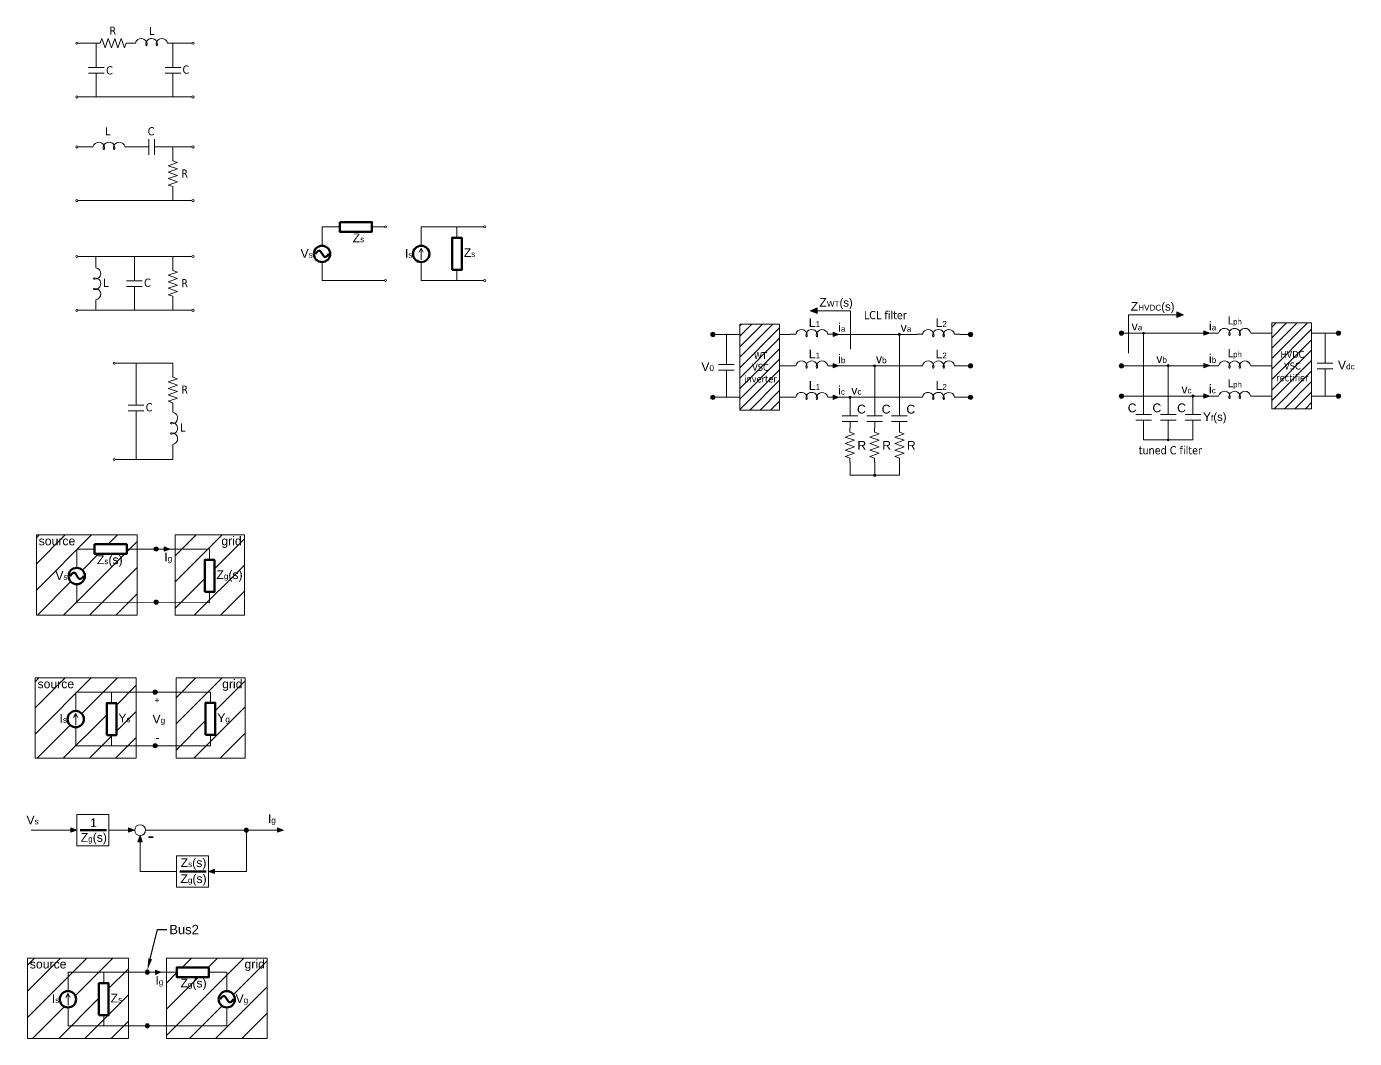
# Model space of a CAD drawing. Header units: millimetres. Extents: x 4328 to 5468, y 449 to 2965.
# Drawn here: x 4328 to 5468, y 449 to 1318 of the extents above; entities that cross this region are included whole.
import ezdxf
from ezdxf import colors
from ezdxf.entities.mleader import LeaderData, LeaderLine
from ezdxf.math import Vec2, Vec3

# ---------------------------------------------------------------- set-up
doc = ezdxf.new("R2010")
doc.units = ezdxf.units.MM
doc.layers.get('0').update_dxf_attribs({"lineweight": 18})
doc.styles.get("Standard").update_dxf_attribs({"font": 'arial.ttf'})
doc.styles.add('Tahoma', font='tahoma.ttf')

# ---------------------------------------------------------------- blocks, each defined once
blk = doc.blocks.new('cewka')
for p, q in [((3373.5, 1451.9), (3378, 1451.9)), ((3405.6, 1451.9), (3410.1, 1451.9))]:
    blk.add_line(p, q)
for centre, radius, start, end in [((3383, 1451), 5, 358.7609, 170.1938), ((3391.8, 1451), 5, 358.7609, 180), ((3400.7, 1451), 5, 9.8062, 180), ((3396.3, 1451), 0.575, 349.1583, 10.8417)]:
    blk.add_arc(centre, radius, start, end)
for centre in [(3387.4, 1451), (3396.3, 1451)]:
    blk.add_ellipse(centre, major_axis=(0, -1.2), ratio=0.473983, start_param=4.712389, end_param=7.853982)
blk = doc.blocks.new('kondensator')
for p, q in [((3389.4, 1425.8), (3389.4, 1412.4)), ((3394.3, 1425.8), (3394.3, 1412.4)), ((3373.5, 1419.1), (3378, 1419.1)), ((3378, 1419.1), (3389.4, 1419.1)), ((3394.3, 1419.1), (3405.7, 1419.1)), ((3405.7, 1419.1), (3410.1, 1419.1))]:
    blk.add_line(p, q)
blk = doc.blocks.new('rezystor')
for p, q in [((3379.7, 1430), (3383.2, 1440)), ((3383.2, 1440), (3386.6, 1430)), ((3386.6, 1430), (3390.1, 1440)), ((3390.1, 1440), (3393.6, 1430)), ((3393.6, 1430), (3397, 1440)), ((3397, 1440), (3400.5, 1430)), ((3400.5, 1430), (3404, 1440)), ((3404, 1440), (3405.7, 1435)), ((3373.5, 1435), (3378, 1435)), ((3378, 1435), (3379.7, 1430)), ((3405.7, 1435), (3410.1, 1435))]:
    blk.add_line(p, q)

msp = doc.modelspace()

# ---------------------------------------------------------------- hatches: boundary and pattern name
h = msp.add_hatch(color=256)
h.dxf.hatch_style = 1
h.paths.add_polyline_path([(5006.5, 1071.1), (5006.5, 1073.6), (5006.5, 1076.1), (5000.7, 1073.6)])
h = msp.add_hatch(color=256)
h.dxf.hatch_style = 1
h.paths.add_polyline_path([(5321.2, 1070.2), (5315.4, 1072.7), (5315.4, 1070.2), (5315.4, 1067.7)])
at = {"transparency": 33554534}
h = msp.add_hatch(dxfattribs=at)
h.set_pattern_fill('ANSI31', color=256, scale=2)
h.paths.add_polyline_path([(4974.3, 1062.1), (4940.1, 1062.1), (4940.1, 988.4), (4974.3, 988.4)])
h.paths.add_polyline_path([(4942.2, 1008.8), (4973.2, 1008.8), (4973.2, 1041.9), (4942.2, 1041.9)], flags=24)
h = msp.add_hatch(dxfattribs=at)
h.set_pattern_fill('ANSI31', color=256, scale=2)
h.paths.add_polyline_path([(5431.1, 1063.2), (5396.9, 1063.2), (5396.9, 989.5), (5431.1, 989.5)])
h.paths.add_polyline_path([(5399, 1009.6), (5429.6, 1009.6), (5429.6, 1043), (5399, 1043)], flags=24)
h = msp.add_hatch(color=256)
edge = h.paths.add_edge_path()
edge.add_arc((4917.1, 1053.3), 1.84, 0, 360)
h = msp.add_hatch(color=256)
h.dxf.hatch_style = 1
h.paths.add_polyline_path([(5020.2, 1055.2), (5020.2, 1053.3), (5020.2, 1051.5), (5025.2, 1053.3)])
h = msp.add_hatch(color=256)
edge = h.paths.add_edge_path()
edge.add_arc((5077.2, 1053.3), 0.921, 0, 360)
h = msp.add_hatch(color=256)
edge = h.paths.add_edge_path()
edge.add_arc((5138.3, 1053.3), 1.84, 0, 360)
h = msp.add_hatch(color=256)
edge = h.paths.add_edge_path()
edge.add_arc((5267.8, 1054.4), 1.84, 0, 360)
h = msp.add_hatch(color=256)
edge = h.paths.add_edge_path()
edge.add_arc((5286.8, 1054.4), 0.921, 0, 360)
h = msp.add_hatch(color=256)
h.dxf.hatch_style = 1
h.paths.add_polyline_path([(5338.7, 1056.3), (5338.7, 1054.4), (5338.7, 1052.6), (5343.7, 1054.4)])
h = msp.add_hatch(color=256)
edge = h.paths.add_edge_path()
edge.add_arc((5454.1, 1054.4), 1.84, 0, 360)
h = msp.add_hatch(color=256)
h.dxf.hatch_style = 1
h.paths.add_polyline_path([(5020.2, 1028.2), (5020.2, 1026.3), (5020.2, 1024.5), (5025.2, 1026.3)])
h = msp.add_hatch(color=256)
edge = h.paths.add_edge_path()
edge.add_arc((5056, 1026.3), 0.921, 0, 360)
h = msp.add_hatch(color=256)
edge = h.paths.add_edge_path()
edge.add_arc((5138.3, 1026.3), 1.84, 0, 360)
h = msp.add_hatch(color=256)
edge = h.paths.add_edge_path()
edge.add_arc((5267.8, 1026.3), 1.84, 0, 360)
h = msp.add_hatch(color=256)
edge = h.paths.add_edge_path()
edge.add_arc((5308, 1026.5), 0.921, 0, 360)
h = msp.add_hatch(color=256)
h.dxf.hatch_style = 1
h.paths.add_polyline_path([(5338.7, 1028.3), (5338.7, 1026.5), (5338.7, 1024.6), (5343.7, 1026.5)])
h = msp.add_hatch(color=256)
edge = h.paths.add_edge_path()
edge.add_arc((4917.1, 999.3), 1.84, 0, 360)
h = msp.add_hatch(color=256)
h.dxf.hatch_style = 1
h.paths.add_polyline_path([(5020.2, 1001.2), (5020.2, 999.3), (5020.2, 997.5), (5025.2, 999.3)])
h = msp.add_hatch(color=256)
edge = h.paths.add_edge_path()
edge.add_arc((5034.8, 999.3), 0.921, 0, 360)
h = msp.add_hatch(color=256)
edge = h.paths.add_edge_path()
edge.add_arc((5138.3, 999.3), 1.84, 0, 360)
h = msp.add_hatch(color=256)
edge = h.paths.add_edge_path()
edge.add_arc((5267.8, 1000.4), 1.84, 0, 360)
h = msp.add_hatch(color=256)
edge = h.paths.add_edge_path()
edge.add_arc((5329.2, 1000.4), 0.921, 0, 360)
h = msp.add_hatch(color=256)
h.dxf.hatch_style = 1
h.paths.add_polyline_path([(5338.7, 1002.3), (5338.7, 1000.4), (5338.7, 998.6), (5343.7, 1000.4)])
h = msp.add_hatch(color=256)
edge = h.paths.add_edge_path()
edge.add_arc((5454.1, 1000.4), 1.84, 0, 360)
h = msp.add_hatch(color=256)
edge = h.paths.add_edge_path()
edge.add_arc((5308, 962.8), 0.921, 0, 360)
h = msp.add_hatch(color=256)
edge = h.paths.add_edge_path()
edge.add_arc((5056, 932.4), 0.921, 0, 360)
h = msp.add_hatch(dxfattribs=at)
h.set_pattern_fill('ANSI31', color=256, scale=5)
h.paths.add_polyline_path([(4371, 838.9, -0.415316), (4363.9, 845.9, -0.415316), (4371, 852.9), (4371, 869.1), (4381.7, 869.1), (4386.2, 869.1), (4386.2, 873.2), (4413.8, 873.2), (4413.8, 869.1), (4418.3, 869.1), (4422.8, 869.1), (4422.8, 881.2), (4336.2, 881.2), (4336.2, 812.3), (4422.8, 812.3), (4422.8, 823.4), (4371, 823)])
h.paths.add_polyline_path([(4422.8, 869.1), (4418.3, 869.1), (4413.8, 869.1), (4413.8, 864.9), (4386.2, 864.9), (4386.2, 869.1), (4381.7, 869.1), (4371, 869.1), (4371, 852.9, -0.413112), (4377.9, 845.9, -0.413112), (4371, 838.9), (4371, 823), (4422.8, 823.4)], flags=17)
h.paths.add_polyline_path([(4350.6, 838.5), (4364.8, 838.5), (4364.8, 854), (4350.6, 854)], flags=24)
h.paths.add_polyline_path([(4336, 868.2), (4371.2, 868.2), (4371.2, 883.7), (4336, 883.7)], flags=9)
h.paths.add_polyline_path([(4386.8, 852.5), (4411.3, 852.5), (4411.3, 866.6), (4386.8, 866.6)], flags=24)
h = msp.add_hatch(dxfattribs=at)
h.set_pattern_fill('ANSI31', color=256, scale=5)
h.paths.add_polyline_path([(4514.8, 881.2), (4455.4, 881.2), (4455.4, 869.1), (4459.9, 869.1), (4464.4, 869.1), (4484.9, 869.1), (4484.9, 859.8), (4489.1, 859.8), (4489.1, 832.3), (4484.9, 832.3), (4484.9, 823), (4455.4, 823.3), (4455.4, 812.3), (4514.8, 812.3)])
h.paths.add_polyline_path([(4480.8, 859.8), (4484.9, 859.8), (4484.9, 869.1), (4464.4, 869.1), (4459.9, 869.1), (4455.4, 869.1), (4455.4, 823.3), (4484.9, 823), (4484.9, 832.3), (4480.8, 832.3)], flags=17)
h.paths.add_polyline_path([(4489.4, 839.8), (4514.3, 839.8), (4514.3, 853.9), (4489.4, 853.9)], flags=24)
h.paths.add_polyline_path([(4493.9, 868.2), (4515.1, 868.2), (4515.1, 883.7), (4493.9, 883.7)], flags=9)
h = msp.add_hatch(color=256)
edge = h.paths.add_edge_path()
edge.add_arc((4439.1, 869.1), 1.84, 0, 360)
h = msp.add_hatch(color=256)
h.dxf.hatch_style = 1
h.paths.add_polyline_path([(4451.1, 869.1), (4445.8, 870.9), (4445.8, 869.1), (4445.8, 867.2)])
h = msp.add_hatch(color=256)
edge = h.paths.add_edge_path()
edge.add_arc((4439.1, 823.5), 1.84, 0, 360)
h = msp.add_hatch(dxfattribs=at)
h.set_pattern_fill('ANSI31', color=256, scale=5)
h.set_pattern_definition([(45, (-0.965, -33.736), (-11.22532, 11.22532), [])])
h.paths.add_polyline_path([(4370, 746.3), (4421.9, 746.3), (4421.9, 758.5), (4335.2, 758.5), (4335.2, 689.5), (4421.9, 689.5), (4421.9, 700.3), (4370, 700.3), (4370, 716.1, -0.415316), (4363, 723.1, -0.415316), (4370, 730.1)])
h.paths.add_polyline_path([(4396.6, 736.9), (4400.7, 736.9), (4400.7, 746.3), (4370, 746.3), (4370, 730.1, -0.413112), (4377, 723.1, -0.413112), (4370, 716.1), (4370, 700.3), (4400.7, 700.3), (4400.7, 709.4), (4396.6, 709.4)], flags=17)
h.paths.add_polyline_path([(4421.9, 746.3), (4400.7, 746.3), (4400.7, 736.9), (4404.9, 736.9), (4404.9, 709.4), (4400.7, 709.4), (4400.7, 700.3), (4421.9, 700.3)], flags=17)
h.paths.add_polyline_path([(4481.5, 737.1), (4485.6, 737.1), (4485.6, 746.3), (4465.2, 746.3), (4460.6, 746.3), (4456.1, 746.3), (4456.1, 700.3), (4485.6, 700.3), (4485.6, 709.5), (4481.5, 709.5)], flags=17)
h.paths.add_polyline_path([(4515.6, 758.5), (4456.1, 758.5), (4456.1, 746.3), (4460.6, 746.3), (4465.2, 746.3), (4485.6, 746.3), (4485.6, 737.1), (4489.8, 737.1), (4489.8, 709.5), (4485.6, 709.5), (4485.6, 700.3), (4456.1, 700.3), (4456.1, 689.5), (4515.6, 689.5)])
h.paths.add_polyline_path([(4335, 745.5), (4370.2, 745.5), (4370.2, 760.9), (4335, 760.9)], flags=9)
h.paths.add_polyline_path([(4353.3, 715.8), (4363.4, 715.8), (4363.4, 731.2), (4353.3, 731.2)], flags=24)
h.paths.add_polyline_path([(4405.4, 717), (4418.2, 717), (4418.2, 731.1), (4405.4, 731.1)], flags=24)
h.paths.add_polyline_path([(4490.3, 717.1), (4503.5, 717.1), (4503.5, 731.2), (4490.3, 731.2)], flags=24)
h.paths.add_polyline_path([(4494.6, 745.5), (4515.9, 745.5), (4515.9, 760.9), (4494.6, 760.9)], flags=9)
h = msp.add_hatch(color=256)
edge = h.paths.add_edge_path()
edge.add_arc((4438.1, 746.3), 1.84, 0, 360)
h = msp.add_hatch(color=256)
edge = h.paths.add_edge_path()
edge.add_arc((4438.1, 700.3), 1.84, 0, 360)
h = msp.add_hatch(color=256)
h.dxf.hatch_style = 1
h.paths.add_polyline_path([(4371, 627.8), (4365.7, 629.7), (4365.7, 627.8), (4365.7, 626)])
h = msp.add_hatch(color=256)
h.dxf.hatch_style = 1
h.paths.add_polyline_path([(4420.6, 627.8), (4415.3, 629.7), (4415.3, 627.8), (4415.3, 626)])
h = msp.add_hatch(color=256)
edge = h.paths.add_edge_path()
edge.add_arc((4516.5, 627.8), 1.84, 0, 360)
h = msp.add_hatch(color=256)
h.dxf.hatch_style = 1
h.paths.add_polyline_path([(4548.4, 627.8), (4543.1, 629.7), (4543.1, 627.8), (4543.1, 626)])
h = msp.add_hatch(color=256)
h.dxf.hatch_style = 1
h.paths.add_polyline_path([(4425.3, 623.2), (4423.4, 617.9), (4425.3, 617.9), (4427.1, 617.9)])
h = msp.add_hatch(color=256)
h.dxf.hatch_style = 1
h.paths.add_polyline_path([(4483.9, 592.4), (4489.2, 590.6), (4489.2, 592.4), (4489.2, 594.3)])
h = msp.add_hatch(dxfattribs=at)
h.set_pattern_fill('ANSI31', color=256, scale=5)
h.paths.add_polyline_path([(4363.4, 505.8), (4415.2, 505.8), (4415.2, 518), (4328.6, 518), (4328.6, 449), (4415.2, 449), (4415.2, 459.8), (4363.4, 459.8), (4363.4, 475.6, -0.415316), (4356.3, 482.6, -0.415316), (4363.4, 489.6)])
h.paths.add_polyline_path([(4389.9, 496.4), (4394.1, 496.4), (4394.1, 505.8), (4363.4, 505.8), (4363.4, 489.6, -0.413112), (4370.3, 482.6, -0.413112), (4363.4, 475.6), (4363.4, 459.8), (4394.1, 459.8), (4394.1, 468.9), (4389.9, 468.9)], flags=17)
h.paths.add_polyline_path([(4415.2, 505.8), (4394.1, 505.8), (4394.1, 496.4), (4398.2, 496.4), (4398.2, 468.9), (4394.1, 468.9), (4394.1, 459.8), (4415.2, 459.8)], flags=17)
h.paths.add_polyline_path([(4499.7, 489.6), (4499.7, 505.8), (4488.9, 505.8), (4484.4, 505.8), (4484.4, 501.7), (4456.8, 501.7), (4456.8, 505.8), (4452.3, 505.8), (4447.8, 505.8), (4447.8, 459.8), (4499.7, 459.8), (4499.7, 475.6, -0.413112), (4492.7, 482.6, -0.413112)], flags=17)
h.paths.add_polyline_path([(4534.4, 518), (4447.8, 518), (4447.8, 505.8), (4452.3, 505.8), (4456.8, 505.8), (4456.8, 510), (4484.4, 510), (4484.4, 505.8), (4488.9, 505.8), (4499.7, 505.8), (4499.7, 489.6, -0.415316), (4506.7, 482.6, -0.415316), (4499.7, 475.6), (4499.7, 459.8), (4447.8, 459.8), (4447.8, 449), (4534.4, 449)])
h.paths.add_polyline_path([(4328.4, 505), (4363.6, 505), (4363.6, 520.4), (4328.4, 520.4)], flags=9)
h.paths.add_polyline_path([(4346.6, 475.3), (4356.8, 475.3), (4356.8, 490.7), (4346.6, 490.7)], flags=24)
h.paths.add_polyline_path([(4398.5, 476.5), (4410.8, 476.5), (4410.8, 490.6), (4398.5, 490.6)], flags=24)
h.paths.add_polyline_path([(4459.1, 489.3), (4484, 489.3), (4484, 503.4), (4459.1, 503.4)], flags=24)
h.paths.add_polyline_path([(4505.9, 475.3), (4520.5, 475.3), (4520.5, 490.7), (4505.9, 490.7)], flags=24)
h.paths.add_polyline_path([(4513.8, 505), (4535.1, 505), (4535.1, 520.4), (4513.8, 520.4)], flags=9)
h = msp.add_hatch(color=256)
edge = h.paths.add_edge_path()
edge.add_arc((4431.5, 505.8), 1.84, 0, 360)
h = msp.add_hatch(color=256)
h.dxf.hatch_style = 1
h.paths.add_polyline_path([(4443.5, 505.8), (4438.2, 507.7), (4438.2, 505.8), (4438.2, 504)])
h = msp.add_hatch(color=256)
edge = h.paths.add_edge_path()
edge.add_arc((4431.5, 459.8), 1.84, 0, 360)

# ---------------------------------------------------------------- linework, layer by layer
for p, q in [((4387.5, 1303.2), (4371.8, 1303.2)), ((4387.5, 1298.2), (4387.5, 1303.2)), ((4453.4, 1303.2), (4469.8, 1303.2)), ((4453.4, 1298.2), (4453.4, 1303.2)), ((4371.8, 1257.1), (4453.4, 1257.1)), ((4387.5, 1261.6), (4387.5, 1257.1)), ((4453.4, 1261.6), (4453.4, 1257.1)), ((4453.4, 1257.1), (4469.8, 1257.1)), ((4380.2, 1214.2), (4371.8, 1214.2)), ((4453.4, 1205.8), (4453.4, 1214.2)), ((4453.4, 1214.2), (4469.8, 1214.2)), ((4453.4, 1168.1), (4453.4, 1176.5)), ((4371.8, 1168.1), (4453.4, 1168.1)), ((4453.4, 1168.1), (4469.8, 1168.1)), ((4581.5, 1145.6), (4592.2, 1145.6)), ((4581.5, 1129.4), (4581.5, 1145.6)), ((4592.2, 1145.6), (4596.7, 1145.6)), ((4624.3, 1145.6), (4635.1, 1145.6)), ((4666.6, 1145.6), (4720.2, 1145.6)), ((4666.6, 1129.4), (4666.6, 1145.6)), ((4697.3, 1136.2), (4697.3, 1145.6)), ((4371.8, 1120.1), (4469.8, 1120.1)), ((4387.4, 1115.1), (4387.4, 1120.1)), ((4420.4, 1115.3), (4420.4, 1120.1)), ((4453.4, 1111.7), (4453.4, 1120.1)), ((4666.6, 1127.3), (4664.8, 1123.9)), ((4666.6, 1127.3), (4666.6, 1117.3)), ((4666.6, 1127.3), (4668.4, 1123.9)), ((4581.5, 1099.5), (4581.5, 1115.4)), ((4666.6, 1099.5), (4666.6, 1115.4)), ((4697.3, 1099.5), (4697.3, 1108.6)), ((4581.5, 1099.5), (4635.1, 1099.5)), ((4666.6, 1099.5), (4720.2, 1099.5)), ((4371.8, 1074), (4469.8, 1074)), ((4387.4, 1078.5), (4387.4, 1074)), ((4420.4, 1078.7), (4420.4, 1074)), ((4453.4, 1074), (4453.4, 1082.4)), ((5000.7, 1073.6), (5006.5, 1076.1)), ((5000.7, 1073.6), (5006.5, 1071.1)), ((5006.5, 1076.1), (5006.5, 1073.6)), ((5035.2, 1073.6), (5006.5, 1073.6)), ((5006.5, 1071.1), (5006.5, 1073.6)), ((5035.2, 1040.5), (5035.2, 1073.6)), ((5321.2, 1070.2), (5315.4, 1072.7)), ((5315.4, 1072.7), (5315.4, 1070.2)), ((5273.8, 1037.1), (5273.8, 1070.2)), ((5273.8, 1070.2), (5315.4, 1070.2)), ((5321.2, 1070.2), (5315.4, 1067.7)), ((5315.4, 1067.7), (5315.4, 1070.2)), ((4928.6, 1053.3), (4917.1, 1053.3)), ((4940.1, 1053.3), (4928.6, 1053.3)), ((4928.6, 1043.4), (4928.6, 1053.3)), ((4974.3, 1053.3), (4983.6, 1053.3)), ((5020.2, 1053.3), (5020.2, 1055.2)), ((5020.2, 1055.2), (5025.2, 1053.3)), ((5020.2, 1053.3), (5020.2, 1051.5)), ((5020.2, 1051.5), (5025.2, 1053.3)), ((5025.2, 1053.3), (5092.4, 1053.3)), ((5077.2, 1053.3), (5077.2, 983.5)), ((5129, 1053.3), (5138.3, 1053.3)), ((5267.8, 1054.4), (5346.7, 1054.4)), ((5286.8, 1054.4), (5286.8, 984.5)), ((5338.7, 1054.4), (5338.7, 1056.3)), ((5338.7, 1056.3), (5343.7, 1054.4)), ((5338.7, 1054.4), (5338.7, 1052.6)), ((5338.7, 1052.6), (5343.7, 1054.4)), ((5383.3, 1054.4), (5396.9, 1054.4)), ((5442.6, 1054.4), (5431.1, 1054.4)), ((5442.6, 1044.5), (5442.6, 1054.4)), ((5442.6, 1054.4), (5454.1, 1054.4)), ((4403.9, 1028.6), (4453.4, 1028.6)), ((4421.8, 1008.5), (4421.8, 1028.6)), ((4453.4, 1020.2), (4453.4, 1028.6)), ((4974.3, 1026.3), (4983.6, 1026.3)), ((5020.2, 1026.3), (5020.2, 1028.2)), ((5020.2, 1028.2), (5025.2, 1026.3)), ((5020.2, 1026.3), (5020.2, 1024.5)), ((5020.2, 1024.5), (5025.2, 1026.3)), ((5025.2, 1026.3), (5092.4, 1026.3)), ((5056, 1026.3), (5056, 983.5)), ((5129, 1026.3), (5138.3, 1026.3)), ((5267.8, 1026.3), (5346.7, 1026.3)), ((5308, 1027.4), (5308, 984.5)), ((5338.7, 1026.5), (5338.7, 1028.3)), ((5338.7, 1028.3), (5343.7, 1026.5)), ((5338.7, 1026.5), (5338.7, 1024.6)), ((5338.7, 1024.6), (5343.7, 1026.5)), ((5383.3, 1026.3), (5396.9, 1026.3)), ((4928.6, 1006.8), (4928.6, 999.3)), ((5442.6, 1007.9), (5442.6, 1000.4)), ((4928.6, 999.3), (4917.1, 999.3)), ((4940.1, 999.3), (4928.6, 999.3)), ((4974.3, 999.3), (4983.6, 999.3)), ((5020.2, 999.3), (5020.2, 1001.2)), ((5020.2, 1001.2), (5025.2, 999.3)), ((5020.2, 999.3), (5020.2, 997.5)), ((5020.2, 997.5), (5025.2, 999.3)), ((5025.2, 999.3), (5092.4, 999.3)), ((5034.8, 999.3), (5034.8, 994.9)), ((5034.8, 994.9), (5034.8, 983.5)), ((5129, 999.3), (5138.3, 999.3)), ((5267.8, 1000.4), (5346.7, 1000.4)), ((5329.2, 1000.4), (5329.2, 996)), ((5329.2, 996), (5329.2, 984.5)), ((5338.7, 1000.4), (5338.7, 1002.3)), ((5338.7, 1002.3), (5343.7, 1000.4)), ((5338.7, 1000.4), (5338.7, 998.6)), ((5338.7, 998.6), (5343.7, 1000.4)), ((5383.3, 1000.4), (5396.9, 1000.4)), ((5442.6, 1000.4), (5431.1, 1000.4)), ((5442.6, 1000.4), (5454.1, 1000.4)), ((5041.4, 983.5), (5028.1, 983.5)), ((5062.7, 983.5), (5049.3, 983.5)), ((5083.9, 983.5), (5070.5, 983.5)), ((5280.1, 984.5), (5293.5, 984.5)), ((5301.3, 984.5), (5314.7, 984.5)), ((5322.5, 984.5), (5335.9, 984.5)), ((4421.8, 971.8), (4421.8, 945.9)), ((5041.4, 978.6), (5028.1, 978.6)), ((5034.8, 978.6), (5034.8, 972.9)), ((5062.7, 978.6), (5049.3, 978.6)), ((5056, 978.6), (5056, 972.9)), ((5083.9, 978.6), (5070.5, 978.6)), ((5077.2, 978.6), (5077.2, 972.9)), ((5280.1, 979.7), (5293.5, 979.7)), ((5286.8, 979.7), (5286.8, 974)), ((5286.8, 962.8), (5286.8, 974)), ((5301.3, 979.7), (5314.7, 979.7)), ((5308, 979.7), (5308, 974)), ((5308, 974), (5308, 962.8)), ((5322.5, 979.7), (5335.9, 979.7)), ((5329.2, 979.7), (5329.2, 974)), ((5329.2, 974), (5329.2, 962.8)), ((5329.2, 962.8), (5286.8, 962.8)), ((4453.4, 945.9), (4453.4, 954.3)), ((4403.9, 945.9), (4453.4, 945.9)), ((5034.8, 943.6), (5034.8, 932.4)), ((5056, 943.6), (5056, 932.4)), ((5077.2, 932.4), (5077.2, 943.6)), ((5034.8, 932.4), (5077.2, 932.4)), ((4371, 869.1), (4381.7, 869.1)), ((4371, 852.9), (4371, 869.1)), ((4381.7, 869.1), (4386.2, 869.1)), ((4413.8, 869.1), (4418.3, 869.1)), ((4418.3, 869.1), (4439.1, 869.1)), ((4459.9, 869.1), (4439.1, 869.1)), ((4451.1, 869.1), (4445.8, 870.9)), ((4445.8, 870.9), (4445.8, 869.1)), ((4451.1, 869.1), (4445.8, 867.2)), ((4445.8, 867.2), (4445.8, 869.1)), ((4464.4, 869.1), (4459.9, 869.1)), ((4484.9, 869.1), (4464.4, 869.1)), ((4484.9, 859.8), (4484.9, 869.1)), ((4371, 823), (4371, 838.9)), ((4484.9, 823), (4484.9, 832.3)), ((4371, 823), (4439.1, 823.5)), ((4484.9, 823), (4439.1, 823.5)), ((4370, 746.3), (4423.6, 746.3)), ((4370, 730.1), (4370, 746.3)), ((4400.7, 736.9), (4400.7, 746.3)), ((4419, 746.3), (4439.8, 746.3)), ((4460.6, 746.3), (4439.8, 746.3)), ((4465.2, 746.3), (4460.6, 746.3)), ((4485.6, 746.3), (4465.2, 746.3)), ((4485.6, 737.1), (4485.6, 746.3)), ((4370, 728), (4368.2, 724.6)), ((4370, 728), (4370, 718)), ((4370, 728), (4371.8, 724.6)), ((4370, 700.3), (4370, 716.1)), ((4400.7, 700.3), (4400.7, 709.4)), ((4485.6, 700.3), (4485.6, 709.5)), ((4370, 700.3), (4485.6, 700.3)), ((4331.8, 627.8), (4365.7, 627.8)), ((4371, 627.8), (4365.7, 629.7)), ((4365.7, 629.7), (4365.7, 627.8)), ((4371, 627.8), (4365.7, 626)), ((4365.7, 626), (4365.7, 627.8)), ((4398.3, 627.8), (4415.3, 627.8)), ((4420.6, 627.8), (4415.3, 629.7)), ((4415.3, 629.7), (4415.3, 627.8)), ((4420.6, 627.8), (4415.3, 626)), ((4415.3, 626), (4415.3, 627.8)), ((4430, 627.8), (4543.1, 627.8)), ((4516.5, 627.8), (4516.5, 592.4)), ((4548.4, 627.8), (4543.1, 629.7)), ((4543.1, 629.7), (4543.1, 627.8)), ((4548.4, 627.8), (4543.1, 626)), ((4543.1, 626), (4543.1, 627.8)), ((4425.3, 623.2), (4423.4, 617.9)), ((4423.4, 617.9), (4425.3, 617.9)), ((4425.3, 623.2), (4427.1, 617.9)), ((4425.3, 592.4), (4425.3, 617.9)), ((4427.1, 617.9), (4425.3, 617.9)), ((4483.9, 592.4), (4489.2, 594.3)), ((4489.2, 594.3), (4489.2, 592.4)), ((4425.3, 592.4), (4456.6, 592.4)), ((4483.9, 592.4), (4489.2, 590.6)), ((4516.5, 592.4), (4489.2, 592.4)), ((4489.2, 590.6), (4489.2, 592.4)), ((4363.4, 505.8), (4416.9, 505.8)), ((4363.4, 489.6), (4363.4, 505.8)), ((4394.1, 496.4), (4394.1, 505.8)), ((4412.4, 505.8), (4433.2, 505.8)), ((4452.3, 505.8), (4431.5, 505.8)), ((4443.5, 505.8), (4438.2, 507.7)), ((4443.5, 505.8), (4438.2, 504)), ((4456.8, 505.8), (4452.3, 505.8)), ((4488.9, 505.8), (4484.4, 505.8)), ((4499.7, 505.8), (4488.9, 505.8)), ((4499.7, 489.6), (4499.7, 505.8)), ((4363.4, 487.5), (4361.5, 484.1)), ((4363.4, 487.5), (4363.4, 477.5)), ((4363.4, 487.5), (4365.2, 484.1)), ((4363.4, 459.8), (4363.4, 475.6)), ((4394.1, 459.8), (4394.1, 468.9)), ((4499.7, 459.8), (4499.7, 475.6)), ((4363.4, 459.8), (4499.7, 459.8))]:
    msp.add_line(p, q)
at = {"lineweight": 100}
for p, q in [((4373.7, 627.8), (4396.5, 627.8)), ((4459.3, 592.4), (4482.1, 592.4))]:
    msp.add_line(p, q, dxfattribs=at)
at = {"lineweight": 50}
for points in [[(4596.7, 1149.7), (4624.3, 1149.7), (4624.3, 1141.4), (4596.7, 1141.4)], [(4693.2, 1108.6), (4693.2, 1136.2), (4701.5, 1136.2), (4701.5, 1108.6)], [(4386.2, 873.2), (4413.8, 873.2), (4413.8, 864.9), (4386.2, 864.9)], [(4480.8, 832.3), (4480.8, 859.8), (4489.1, 859.8), (4489.1, 832.3)], [(4396.6, 709.4), (4396.6, 736.9), (4404.9, 736.9), (4404.9, 709.4)], [(4481.5, 709.5), (4481.5, 737.1), (4489.8, 737.1), (4489.8, 709.5)], [(4484.4, 510), (4456.8, 510), (4456.8, 501.7), (4484.4, 501.7)], [(4389.9, 468.9), (4389.9, 496.4), (4398.2, 496.4), (4398.2, 468.9)]]:
    msp.add_lwpolyline(points, close=True, dxfattribs=at)
for points in [[(4974.3, 1062.1), (4940.1, 1062.1), (4940.1, 988.4), (4974.3, 988.4)], [(5431.1, 1063.2), (5396.9, 1063.2), (5396.9, 989.5), (5431.1, 989.5)], [(4336.2, 881.2), (4422.8, 881.2), (4422.8, 812.3), (4336.2, 812.3)], [(4514.8, 881.2), (4455.4, 881.2), (4455.4, 812.3), (4514.8, 812.3)], [(4335.2, 758.5), (4421.9, 758.5), (4421.9, 689.5), (4335.2, 689.5)], [(4515.6, 758.5), (4456.1, 758.5), (4456.1, 689.5), (4515.6, 689.5)], [(4371, 641.3), (4398.3, 641.3), (4398.3, 614.4), (4371, 614.4)], [(4456.6, 605.9), (4483.9, 605.9), (4483.9, 579), (4456.6, 579)], [(4328.6, 518), (4415.2, 518), (4415.2, 449), (4328.6, 449)], [(4534.4, 518), (4447.8, 518), (4447.8, 449), (4534.4, 449)]]:
    msp.add_lwpolyline(points, close=True)
for centre, radius in [((4370.9, 1303.2), 0.921), ((4470.7, 1303.2), 0.921), ((4370.9, 1257.1), 0.921), ((4470.7, 1257.1), 0.921), ((4370.9, 1214.2), 0.921), ((4470.7, 1214.2), 0.921), ((4370.9, 1168.1), 0.921), ((4470.7, 1168.1), 0.921), ((4636, 1145.6), 0.921), ((4721.1, 1145.6), 0.921), ((4370.9, 1120.1), 0.921), ((4470.7, 1120.1), 0.921), ((4636, 1099.5), 0.921), ((4721.1, 1099.5), 0.921), ((4370.9, 1074), 0.921), ((4470.7, 1074), 0.921), ((4917.1, 1053.3), 1.84), ((5077.2, 1053.3), 0.921), ((5138.3, 1053.3), 1.84), ((5267.8, 1054.4), 1.84), ((5286.8, 1054.4), 0.921), ((5454.1, 1054.4), 1.84), ((4403, 1028.6), 0.921), ((5056, 1026.3), 0.921), ((5138.3, 1026.3), 1.84), ((5267.8, 1026.3), 1.84), ((5308, 1026.5), 0.921), ((4917.1, 999.3), 1.84), ((5034.8, 999.3), 0.921), ((5138.3, 999.3), 1.84), ((5267.8, 1000.4), 1.84), ((5329.2, 1000.4), 0.921), ((5454.1, 1000.4), 1.84), ((5308, 962.8), 0.921), ((4403, 945.9), 0.921), ((5056, 932.4), 0.921), ((4439.1, 869.1), 1.84), ((4439.1, 823.5), 1.84), ((4438.1, 746.3), 1.84), ((4438.1, 700.3), 1.84), ((4425.3, 627.8), 4.67), ((4516.5, 627.8), 1.84), ((4431.5, 505.8), 1.84), ((4431.5, 459.8), 1.84)]:
    msp.add_circle(centre, radius)
for centre in [(4581.5, 1122.4), (4666.6, 1122.4), (4370.9, 845.9), (4370, 723.1), (4363.3, 482.6), (4499.7, 482.6)]:
    msp.add_circle(centre, 7.01, dxfattribs=at)
for points in [[(4575.9, 1122.4), (4578.9, 1127.3), (4581.5, 1122.4), (4584.3, 1117.9), (4587.3, 1122.4)], [(4365.3, 845.9), (4368.4, 850.8), (4371, 845.9), (4373.7, 841.4), (4376.8, 845.9)], [(4494, 482.6), (4497.1, 487.6), (4499.7, 482.6), (4502.5, 478.1), (4505.5, 482.6)]]:
    msp.add_open_spline(points, degree=3, dxfattribs=at)

# ---------------------------------------------------------------- block references
at = {"xscale": -0.8000000000000002, "yscale": 0.8000000000000002, "zscale": 0.8000000000000002}
for p, rotation in [((1688.7, 2451.2), 180), ((3305.4, -1522.3), 270), ((3305.4, -1616.4), 270), ((3305.4, -1707.9), 270), ((3886.7, -1755.2), 270), ((3907.9, -1755.2), 270), ((3929.2, -1755.2), 270)]:
    msp.add_blockref('rezystor', p, dxfattribs=dict(at, rotation=rotation))
for name, p in [('cewka', (1043.3, -148.7)), ('kondensator', (1043.3, -204.9)), ('cewka', (1006.7, -237.7)), ('cewka', (1610.1, -398.5)), ('cewka', (1718.9, -398.5)), ('cewka', (1973.2, -397.5)), ('cewka', (1610.1, -425.5)), ('cewka', (1718.9, -425.5)), ('cewka', (1973.2, -425.5)), ('cewka', (1610.1, -452.5)), ('cewka', (1718.9, -452.5)), ('cewka', (1973.2, -451.5))]:
    msp.add_blockref(name, p)
at = {"rotation": 270}
for name, p in [('kondensator', (2968.5, 4671.8)), ('kondensator', (3034.4, 4671.8)), ('cewka', (2935.5, 4488.6)), ('kondensator', (3001.3, 4488.8)), ('kondensator', (3509.5, 4416.9)), ('kondensator', (4023.6, 4418)), ('kondensator', (3002.7, 4382)), ('cewka', (3001.5, 4364.5))]:
    msp.add_blockref(name, p, dxfattribs=at)

# ---------------------------------------------------------------- texts
at = {"attachment_point": 5, "style": 'Tahoma'}
for s, width, heights, insert, char_height in [('R', 94.212, [0], (4401.8, 1314), 7), ('L', 94.212, [0], (4435.3, 1313.7), 7), ('C', 94.212, [0], (4399, 1279.9), 7), ('C', 94.212, [0], (4464.6, 1280.5), 7), ('C', 94.212, [0], (4434.7, 1227.6), 7), ('L', 94.212, [0], (4397.5, 1227.6), 7), ('R', 94.212, [0], (4463.5, 1191.4), 7), ('L', 94.212, [0], (4395.9, 1097.6), 7), ('C', 94.212, [1.21], (4431.6, 1097.6), 7), ('R', 94.212, [0], (4463.5, 1097.3), 7), ('LCL filter', 94.212, [0], (5065.1, 1069.8), 7), ('L{\\H0.71429x;ph}', 94.212, [0], (5365.2, 1064.6), 7), ('WT\\PVSC\\Pinverter', 19.869, [0], (4957.9, 1025), 6), ('L{\\H0.71429x;ph}', 94.212, [0], (5365.2, 1036.5), 7), ('HVDC\\PVSC\\Prectifier', 19.869, [0], (5414.6, 1026.1), 6), ('L{\\H0.71429x;ph}', 94.212, [0], (5365.2, 1010.6), 7), ('R', 94.212, [0], (4463.5, 1005.9), 7), ('C', 94.212, [1.21], (4433, 990.7), 7), ('L', 94.212, [0], (4461.9, 973.4), 7), ('tuned C filter', 94.212, [0], (5309.8, 953.8), 7)]:
    msp.add_mtext_dynamic_manual_height_columns(s, width=width, gutter_width=12.5, heights=heights, dxfattribs=dict(at, insert=insert, char_height=char_height))
for s, width, insert, char_height, attachment_point in [('{\\H1.5625x;Z\\H0.66667x;s}', 5.515, (4607.8, 1139.9), 4.8, 1), ('V{\\H0.66667x;s}', 5.515, (4563, 1126.6), 7.5, 1), ('I{\\H0.66667x;s}', 5.515, (4652.7, 1126.6), 7.5, 1), ('{\\H1.5625x;Z\\H0.66667x;s}', 5.515, (4703.2, 1127.2), 4.8, 1), ('Z{\\H0.66667x;WT\\H1.4x;(s)}', 5.515, (5008.5, 1084.6), 7.5, 1), ('Z{\\H0.66667x;HVDC\\H1.4x;(s)}', 5.515, (5313.4, 1081.2), 7.5, 3), ('L{\\H0.66667x;1}', 5.515, (4999.4, 1067.2), 7.5, 1), ('i{\\H0.66667x;a}', 5.515, (5024.6, 1063.1), 7.5, 1), ('v{\\H0.66667x;a}', 5.515, (5078.3, 1063.1), 7.5, 1), ('L{\\H0.66667x;2}', 8.172, (5108.2, 1067.2), 7.5, 1), ('v{\\H0.66667x;a}', 5.515, (5285.7, 1064.2), 7.5, 3), ('i{\\H0.66667x;a}', 5.515, (5343, 1064.2), 7.5, 1), ('L{\\H0.66667x;1}', 5.515, (4999.4, 1040.2), 7.5, 1), ('L{\\H0.66667x;2}', 8.172, (5108.2, 1040.2), 7.5, 1), ('V{\\H0.66667x;0}', 5.515, (4907.1, 1029.4), 7.5, 1), ('i{\\H0.66667x;b}', 5.515, (5024.6, 1036.1), 7.5, 1), ('v{\\H0.66667x;b}', 7.682, (5057.1, 1036.1), 7.5, 1), ('v{\\H0.66667x;b}', 7.682, (5306.9, 1036.3), 7.5, 3), ('i{\\H0.66667x;b}', 5.515, (5343, 1036.3), 7.5, 1), ('V{\\H0.66667x;dc}', 5.515, (5453.7, 1030.8), 7.5, 1), ('L{\\H0.66667x;1}', 5.515, (4999.4, 1013.2), 7.5, 1), ('i{\\H0.66667x;c}', 5.515, (5024.6, 1009.1), 7.5, 1), ('v{\\H0.66667x;c}', 8.568, (5035.9, 1009.1), 7.5, 1), ('L{\\H0.66667x;2}', 8.172, (5108.2, 1013.2), 7.5, 1), ('v{\\H0.66667x;c}', 8.568, (5328.1, 1010.2), 7.5, 3), ('i{\\H0.66667x;c}', 5.515, (5343, 1010.2), 7.5, 1), ('C', 5.515, (5040.8, 992.9), 7.5, 1), ('C', 5.515, (5062, 992.9), 7.5, 1), ('C', 5.515, (5083.2, 992.9), 7.5, 1), ('C', 5.515, (5280.8, 994), 7.5, 3), ('C', 5.515, (5302, 994), 7.5, 3), ('C', 5.515, (5323.2, 994), 7.5, 3), ('Y{\\H0.66667x;f\\H1.4x;(s)}', 5.515, (5358.1, 986.5), 7.5, 3), ('R', 5.515, (5041.1, 961.8), 7.5, 1), ('R', 5.515, (5062.4, 961.8), 7.5, 1), ('R', 5.515, (5083.6, 961.8), 7.5, 1), ('source', 6.957, (4338.2, 879.8), 7.5, 1), ('grid', 6.957, (4512.5, 879.8), 7.5, 3), ('{\\H1.5625x;Z\\H0.66667x;s\\H1.5x;(s)}', 5.515, (4388.2, 863.6), 4.8, 1), ('I{\\H0.66667x;g}', 5.515, (4446, 865.9), 7.5, 1), ('V{\\H0.66667x;s}', 5.515, (4352.5, 850.1), 7.5, 1), ('{\\H1.5625x;Z\\H0.66667x;g\\H1.5x;(s)}', 5.515, (4490.8, 850.8), 4.8, 1), ('source', 6.957, (4337.2, 757.1), 7.5, 1), ('grid', 6.957, (4513.2, 757.1), 7.5, 3), ('+', 6.438, (4437.7, 741.9), 5, 1), ('I{\\H0.66667x;s}', 5.515, (4356.1, 727.4), 7.5, 1), ('{\\H1.5625x;Y\\H0.66667x;s}', 5.515, (4406.6, 727.9), 4.8, 1), ('{\\H1.5625x;V\\H0.66667x;g}', 5.17, (4435.9, 727), 4.8, 1), ('{\\H1.5625x;Y\\H0.66667x;g}', 5.515, (4491.5, 728), 4.8, 1), ('-', 6.438, (4438.4, 711), 7.5, 1), ('V{\\H0.66667x;s}', 5.515, (4338.2, 640.3), 7.5, 3), ('I{\\H0.66667x;g}', 5.515, (4541.8, 641.3), 7.5, 3), ('1', 0.645, (4382.3, 637.9), 7.5, 1), ('{\\H1.5625x;Z\\H0.66667x;g\\H1.5x;(s)}', 5.515, (4374.3, 625.3), 4.8, 1), ('-', 2.866, (4431.7, 629.4), 12.5, 1), ('{\\H1.5625x;Z\\H0.66667x;s\\H1.5x;(s)}', 5.515, (4460.1, 603.6), 4.8, 1), ('{\\H1.5625x;Z\\H0.66667x;g\\H1.5x;(s)}', 5.515, (4459.9, 589.9), 4.8, 1), ('source', 6.957, (4330.6, 516.6), 7.5, 1), ('grid', 6.957, (4532.4, 516.6), 7.5, 3), ('I{\\H0.66667x;g}', 5.515, (4438.4, 502.6), 7.5, 1), ('{\\H1.5625x;Z\\H0.66667x;g\\H1.5x;(s)}', 5.515, (4482.4, 500.3), 4.8, 3), ('I{\\H0.66667x;s}', 5.515, (4349.5, 486.9), 7.5, 1), ('{\\H1.5625x;Z\\H0.66667x;s}', 5.515, (4400, 487.4), 4.8, 1), ('V{\\H0.66667x;g}', 5.515, (4518.1, 486.9), 7.5, 3)]:
    msp.add_mtext_dynamic_manual_height_columns(s, width=width, gutter_width=12.5, heights=[0], dxfattribs=dict(insert=insert, char_height=char_height, attachment_point=attachment_point))

# ---------------------------------------------------------------- leaders
ml = msp.add_multileader_mtext('Standard')
ml.set_content('Bus2', color=256)
ml.set_leader_properties()
ml.build(insert=Vec2(0, 0))
ml.multileader.update_dxf_attribs({"arrow_head_size": 10})
ctx = ml.context
ctx.base_point, ctx.char_height, ctx.arrow_head_size, ctx.plane_origin = Vec3(4448.3, 542.4), 8, 10, Vec3(4432.3, 510.4)
notes = []
notes.append((ctx, [(1, (1, 1, 0), (4440.3, 542.4), (1, 0), 8, [(0, [(4431.5, 507.7)], 0, [])])]))
ctx.mtext.insert, ctx.mtext.flow_direction = Vec3(4450.3, 546.5), 5
for ctx, leaders in notes:
    for number, flags, end, landing, length, lines in leaders:
        leader = LeaderData()
        leader.index, (leader.has_last_leader_line, leader.has_dogleg_vector, leader.attachment_direction) = number, flags
        leader.last_leader_point, leader.dogleg_vector, leader.dogleg_length = Vec3(end), Vec3(landing), length
        for number, points, colour, breaks in lines:
            line = LeaderLine()
            line.index, line.vertices, line.color, line.breaks = number, Vec3.list(points), colors.encode_raw_color(colour), breaks
            leader.lines.append(line)
        ctx.leaders.append(leader)

doc.saveas('drawing.dxf')
